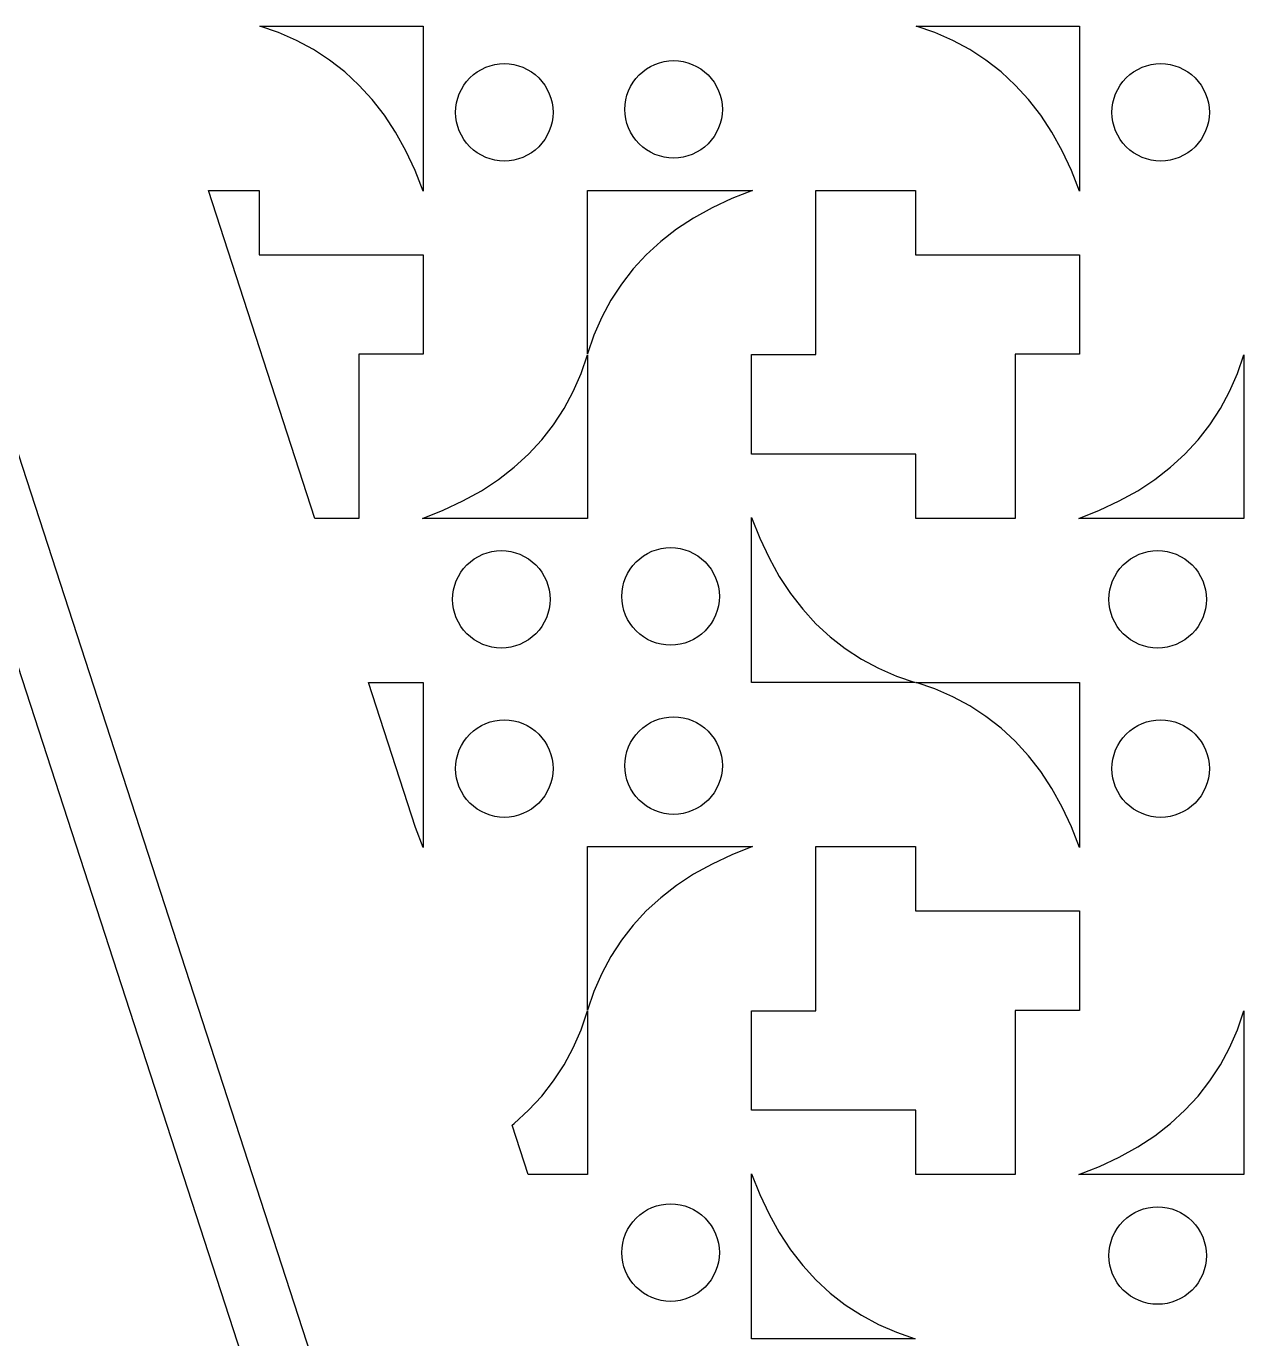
# Model space of a CAD drawing. Header units: metres. Extents: x 20 to 1108, y 20 to 485.
# Drawn here: x 367 to 422.6, y 339.7 to 399.7 of the extents above; entities that cross this region are included whole.
import ezdxf

# ---------------------------------------------------------------- set-up
doc = ezdxf.new("R2010")
doc.units = ezdxf.units.M

msp = doc.modelspace()

# ---------------------------------------------------------------- linework, layer by layer
for p, q in [((404.463, 253.826), (329.463, 484.652)), ((332.617, 484.652), (407.617, 253.826)), ((378.49, 399.359), (377.635, 399.65)), ((377.635, 399.65), (385.115, 399.65)), ((385.115, 399.65), (385.115, 392.11)), ((408.489, 399.359), (407.635, 399.65)), ((407.635, 399.65), (415.115, 399.65)), ((415.115, 399.65), (415.115, 392.11)), ((379.316, 399), (378.49, 399.359)), ((380.097, 398.583), (379.316, 399)), ((409.316, 399), (408.489, 399.359)), ((410.097, 398.583), (409.316, 399)), ((380.833, 398.104), (380.097, 398.583)), ((410.833, 398.104), (410.097, 398.583)), ((381.526, 397.565), (380.833, 398.104)), ((387.965, 397.774), (388.17, 397.847)), ((388.17, 397.847), (388.383, 397.901)), ((388.383, 397.901), (388.599, 397.932)), ((388.599, 397.932), (388.817, 397.943)), ((388.817, 397.943), (389.035, 397.932)), ((389.035, 397.932), (389.252, 397.901)), ((389.252, 397.901), (389.463, 397.847)), ((389.463, 397.847), (389.669, 397.774)), ((395.317, 397.704), (395.504, 397.817)), ((395.504, 397.817), (395.702, 397.909)), ((395.702, 397.909), (395.908, 397.984)), ((395.908, 397.984), (396.12, 398.036)), ((396.12, 398.036), (396.336, 398.069)), ((396.336, 398.069), (396.555, 398.079)), ((396.555, 398.079), (396.773, 398.069)), ((396.773, 398.069), (396.99, 398.036)), ((396.99, 398.036), (397.201, 397.984)), ((397.201, 397.984), (397.407, 397.909)), ((397.407, 397.909), (397.605, 397.817)), ((397.605, 397.817), (397.792, 397.704)), ((411.526, 397.565), (410.833, 398.104)), ((417.965, 397.774), (418.17, 397.847)), ((418.17, 397.847), (418.383, 397.901)), ((418.383, 397.901), (418.599, 397.932)), ((418.599, 397.932), (418.817, 397.943)), ((418.817, 397.943), (419.035, 397.932)), ((419.035, 397.932), (419.252, 397.901)), ((419.252, 397.901), (419.463, 397.847)), ((419.463, 397.847), (419.669, 397.774)), ((382.173, 396.964), (381.526, 397.565)), ((387.095, 397.128), (387.242, 397.291)), ((387.242, 397.291), (387.404, 397.438)), ((387.404, 397.438), (387.578, 397.568)), ((387.578, 397.568), (387.767, 397.68)), ((387.767, 397.68), (387.965, 397.774)), ((389.669, 397.774), (389.867, 397.68)), ((389.867, 397.68), (390.054, 397.568)), ((390.054, 397.568), (390.231, 397.438)), ((390.231, 397.438), (390.392, 397.29)), ((390.392, 397.29), (390.538, 397.128)), ((394.702, 397.089), (394.832, 397.266)), ((394.832, 397.266), (394.98, 397.427)), ((394.98, 397.427), (395.142, 397.573)), ((395.142, 397.573), (395.317, 397.704)), ((397.792, 397.704), (397.968, 397.573)), ((397.968, 397.573), (398.13, 397.427)), ((398.13, 397.427), (398.277, 397.266)), ((398.277, 397.266), (398.407, 397.089)), ((412.173, 396.964), (411.526, 397.565)), ((417.095, 397.128), (417.242, 397.291)), ((417.242, 397.291), (417.404, 397.438)), ((417.404, 397.438), (417.578, 397.568)), ((417.578, 397.568), (417.767, 397.68)), ((417.767, 397.68), (417.965, 397.774)), ((419.669, 397.774), (419.867, 397.68)), ((419.867, 397.68), (420.054, 397.568)), ((420.054, 397.568), (420.231, 397.438)), ((420.231, 397.438), (420.392, 397.29)), ((420.392, 397.29), (420.538, 397.128)), ((382.776, 396.305), (382.173, 396.964)), ((386.759, 396.569), (386.853, 396.766)), ((386.853, 396.766), (386.965, 396.953)), ((386.965, 396.953), (387.095, 397.128)), ((390.538, 397.128), (390.669, 396.952)), ((390.669, 396.952), (390.782, 396.766)), ((390.782, 396.766), (390.874, 396.568)), ((394.423, 396.498), (394.496, 396.704)), ((394.496, 396.704), (394.59, 396.902)), ((394.59, 396.902), (394.702, 397.089)), ((398.407, 397.089), (398.519, 396.902)), ((398.519, 396.902), (398.613, 396.704)), ((398.613, 396.704), (398.687, 396.498)), ((412.776, 396.305), (412.173, 396.964)), ((416.759, 396.569), (416.853, 396.766)), ((416.853, 396.766), (416.965, 396.953)), ((416.965, 396.953), (417.095, 397.128)), ((420.538, 397.128), (420.669, 396.952)), ((420.669, 396.952), (420.782, 396.766)), ((420.782, 396.766), (420.874, 396.568)), ((383.334, 395.584), (382.776, 396.305)), ((386.6, 395.934), (386.632, 396.151)), ((386.632, 396.151), (386.685, 396.362)), ((386.685, 396.362), (386.759, 396.569)), ((390.874, 396.568), (390.949, 396.362)), ((390.949, 396.362), (391.001, 396.15)), ((391.001, 396.15), (391.034, 395.934)), ((394.327, 395.852), (394.338, 396.07)), ((394.338, 396.07), (394.37, 396.287)), ((394.37, 396.287), (394.423, 396.498)), ((398.687, 396.498), (398.74, 396.286)), ((398.74, 396.286), (398.772, 396.07)), ((398.772, 396.07), (398.782, 395.852)), ((413.334, 395.584), (412.776, 396.305)), ((416.6, 395.934), (416.632, 396.151)), ((416.632, 396.151), (416.685, 396.362)), ((416.685, 396.362), (416.759, 396.569)), ((420.874, 396.568), (420.949, 396.362)), ((420.949, 396.362), (421.001, 396.15)), ((421.001, 396.15), (421.034, 395.934)), ((383.848, 394.802), (383.334, 395.584)), ((386.59, 395.715), (386.6, 395.934)), ((386.6, 395.497), (386.59, 395.715)), ((386.632, 395.281), (386.6, 395.497)), ((391.034, 395.497), (391.001, 395.28)), ((391.034, 395.934), (391.044, 395.715)), ((391.044, 395.715), (391.034, 395.497)), ((394.338, 395.634), (394.327, 395.852)), ((394.369, 395.418), (394.338, 395.634)), ((394.423, 395.205), (394.369, 395.418)), ((398.74, 395.417), (398.687, 395.205)), ((398.771, 395.633), (398.74, 395.417)), ((398.782, 395.852), (398.771, 395.633)), ((413.848, 394.802), (413.334, 395.584)), ((416.59, 395.715), (416.6, 395.934)), ((416.6, 395.497), (416.59, 395.715)), ((416.632, 395.281), (416.6, 395.497)), ((421.034, 395.497), (421.001, 395.28)), ((421.034, 395.934), (421.044, 395.715)), ((421.044, 395.715), (421.034, 395.497)), ((384.317, 393.96), (383.848, 394.802)), ((386.685, 395.069), (386.632, 395.281)), ((386.759, 394.863), (386.685, 395.069)), ((386.853, 394.665), (386.759, 394.863)), ((390.874, 394.863), (390.782, 394.665)), ((390.949, 395.069), (390.874, 394.863)), ((391.001, 395.28), (390.949, 395.069)), ((394.496, 395), (394.423, 395.205)), ((394.59, 394.802), (394.496, 395)), ((394.702, 394.614), (394.59, 394.802)), ((398.519, 394.802), (398.407, 394.614)), ((398.613, 395), (398.519, 394.802)), ((398.687, 395.205), (398.613, 395)), ((414.317, 393.96), (413.848, 394.802)), ((416.685, 395.069), (416.632, 395.281)), ((416.759, 394.863), (416.685, 395.069)), ((416.853, 394.665), (416.759, 394.863)), ((420.874, 394.863), (420.782, 394.665)), ((420.949, 395.069), (420.874, 394.863)), ((421.001, 395.28), (420.949, 395.069)), ((386.964, 394.478), (386.853, 394.665)), ((387.095, 394.302), (386.964, 394.478)), ((387.242, 394.141), (387.095, 394.302)), ((390.538, 394.302), (390.392, 394.141)), ((390.669, 394.478), (390.538, 394.302)), ((390.782, 394.665), (390.669, 394.478)), ((394.832, 394.439), (394.702, 394.614)), ((394.979, 394.277), (394.832, 394.439)), ((395.142, 394.13), (394.979, 394.277)), ((398.13, 394.277), (397.968, 394.13)), ((398.277, 394.439), (398.13, 394.277)), ((398.407, 394.614), (398.277, 394.439)), ((416.964, 394.478), (416.853, 394.665)), ((417.095, 394.302), (416.964, 394.478)), ((417.242, 394.141), (417.095, 394.302)), ((420.538, 394.302), (420.392, 394.141)), ((420.669, 394.478), (420.538, 394.302)), ((420.782, 394.665), (420.669, 394.478)), ((384.741, 393.058), (384.317, 393.96)), ((387.404, 393.993), (387.242, 394.141)), ((387.578, 393.863), (387.404, 393.993)), ((387.767, 393.751), (387.578, 393.863)), ((387.965, 393.657), (387.767, 393.751)), ((388.17, 393.583), (387.965, 393.657)), ((389.669, 393.657), (389.463, 393.583)), ((389.867, 393.751), (389.669, 393.657)), ((390.054, 393.863), (389.867, 393.751)), ((390.231, 393.993), (390.054, 393.863)), ((390.392, 394.141), (390.231, 393.993)), ((395.317, 394), (395.142, 394.13)), ((395.504, 393.888), (395.317, 394)), ((395.702, 393.794), (395.504, 393.888)), ((395.908, 393.72), (395.702, 393.794)), ((396.119, 393.667), (395.908, 393.72)), ((396.336, 393.635), (396.119, 393.667)), ((396.555, 393.625), (396.336, 393.635)), ((396.773, 393.635), (396.555, 393.625)), ((396.989, 393.667), (396.773, 393.635)), ((397.201, 393.72), (396.989, 393.667)), ((397.407, 393.794), (397.201, 393.72)), ((397.605, 393.888), (397.407, 393.794)), ((397.792, 394), (397.605, 393.888)), ((397.968, 394.13), (397.792, 394)), ((414.741, 393.058), (414.317, 393.96)), ((417.404, 393.993), (417.242, 394.141)), ((417.578, 393.863), (417.404, 393.993)), ((417.767, 393.751), (417.578, 393.863)), ((417.965, 393.657), (417.767, 393.751)), ((418.17, 393.583), (417.965, 393.657)), ((419.669, 393.657), (419.463, 393.583)), ((419.867, 393.751), (419.669, 393.657)), ((420.054, 393.863), (419.867, 393.751)), ((420.231, 393.993), (420.054, 393.863)), ((420.392, 394.141), (420.231, 393.993)), ((385.115, 392.11), (384.741, 393.058)), ((388.382, 393.53), (388.17, 393.583)), ((388.598, 393.499), (388.382, 393.53)), ((388.817, 393.488), (388.598, 393.499)), ((389.035, 393.498), (388.817, 393.488)), ((389.251, 393.53), (389.035, 393.498)), ((389.463, 393.583), (389.251, 393.53)), ((415.115, 392.11), (414.741, 393.058)), ((418.382, 393.53), (418.17, 393.583)), ((418.598, 393.499), (418.382, 393.53)), ((418.817, 393.488), (418.598, 393.499)), ((419.035, 393.498), (418.817, 393.488)), ((419.251, 393.53), (419.035, 393.498)), ((419.463, 393.583), (419.251, 393.53)), ((380.162, 377.155), (375.291, 392.15)), ((375.291, 392.15), (377.615, 392.15)), ((377.615, 392.15), (377.615, 389.209)), ((392.62, 392.15), (400.16, 392.15)), ((392.62, 384.67), (392.62, 392.15)), ((400.16, 392.15), (399.212, 391.776)), ((403.061, 384.65), (403.061, 392.15)), ((403.061, 392.15), (407.615, 392.15)), ((407.615, 392.15), (407.615, 389.209)), ((398.31, 391.352), (397.468, 390.883)), ((399.212, 391.776), (398.31, 391.352)), ((397.468, 390.883), (396.686, 390.369)), ((396.686, 390.369), (395.965, 389.811)), ((395.965, 389.811), (395.306, 389.208)), ((377.615, 389.209), (385.115, 389.209)), ((385.115, 389.209), (385.115, 384.655)), ((395.306, 389.208), (394.705, 388.561)), ((407.615, 389.209), (415.115, 389.209)), ((415.115, 389.209), (415.115, 384.655)), ((394.705, 388.561), (394.166, 387.868)), ((394.166, 387.868), (393.687, 387.132)), ((393.687, 387.132), (393.27, 386.351)), ((393.27, 386.351), (392.911, 385.525)), ((392.911, 385.525), (392.62, 384.67)), ((385.115, 384.655), (382.174, 384.655)), ((382.174, 384.655), (382.174, 377.155)), ((392.324, 383.78), (392.615, 384.635)), ((392.615, 384.635), (392.615, 377.155)), ((400.12, 380.096), (400.12, 384.65)), ((400.12, 384.65), (403.061, 384.65)), ((415.115, 384.655), (412.174, 384.655)), ((412.174, 384.655), (412.174, 377.155)), ((422.324, 383.78), (422.615, 384.635)), ((422.615, 384.635), (422.615, 377.155)), ((391.965, 382.954), (392.324, 383.78)), ((421.965, 382.954), (422.324, 383.78)), ((391.548, 382.172), (391.965, 382.954)), ((421.548, 382.172), (421.965, 382.954)), ((391.069, 381.437), (391.548, 382.172)), ((421.069, 381.437), (421.548, 382.172)), ((390.53, 380.744), (391.069, 381.437)), ((420.53, 380.744), (421.069, 381.437)), ((389.929, 380.097), (390.53, 380.744)), ((419.929, 380.097), (420.53, 380.744)), ((389.27, 379.493), (389.929, 380.097)), ((407.62, 380.096), (400.12, 380.096)), ((407.62, 377.155), (407.62, 380.096)), ((419.27, 379.493), (419.929, 380.097)), ((388.549, 378.936), (389.27, 379.493)), ((418.549, 378.936), (419.27, 379.493)), ((387.767, 378.421), (388.549, 378.936)), ((417.767, 378.421), (418.549, 378.936)), ((386.925, 377.953), (387.767, 378.421)), ((416.925, 377.953), (417.767, 378.421)), ((385.075, 377.155), (386.023, 377.529)), ((386.023, 377.529), (386.925, 377.953)), ((415.075, 377.155), (416.023, 377.529)), ((416.023, 377.529), (416.925, 377.953)), ((382.174, 377.155), (380.162, 377.155)), ((392.615, 377.155), (385.075, 377.155)), ((400.12, 369.655), (400.12, 377.195)), ((400.12, 377.195), (400.494, 376.247)), ((412.174, 377.155), (407.62, 377.155)), ((422.615, 377.155), (415.075, 377.155)), ((400.494, 376.247), (400.918, 375.346)), ((388.034, 375.584), (388.246, 375.639)), ((388.246, 375.639), (388.462, 375.67)), ((388.462, 375.67), (388.68, 375.681)), ((388.68, 375.681), (388.899, 375.669)), ((388.899, 375.669), (389.116, 375.638)), ((389.116, 375.638), (389.327, 375.584)), ((395.368, 375.554), (395.566, 375.648)), ((395.566, 375.648), (395.772, 375.722)), ((395.772, 375.722), (395.984, 375.775)), ((395.984, 375.775), (396.2, 375.807)), ((396.2, 375.807), (396.418, 375.817)), ((396.418, 375.817), (396.637, 375.807)), ((396.637, 375.807), (396.853, 375.775)), ((396.853, 375.775), (397.065, 375.722)), ((397.065, 375.722), (397.27, 375.648)), ((397.27, 375.648), (397.468, 375.554)), ((418.034, 375.584), (418.246, 375.639)), ((418.246, 375.639), (418.462, 375.67)), ((418.462, 375.67), (418.68, 375.681)), ((418.68, 375.681), (418.899, 375.669)), ((418.899, 375.669), (419.116, 375.638)), ((419.116, 375.638), (419.327, 375.584)), ((386.958, 374.866), (387.106, 375.028)), ((387.106, 375.028), (387.267, 375.175)), ((387.267, 375.175), (387.443, 375.305)), ((387.443, 375.305), (387.63, 375.417)), ((387.63, 375.417), (387.828, 375.511)), ((387.828, 375.511), (388.034, 375.584)), ((389.327, 375.584), (389.533, 375.511)), ((389.533, 375.511), (389.731, 375.417)), ((389.731, 375.417), (389.918, 375.305)), ((389.918, 375.305), (390.093, 375.175)), ((390.093, 375.175), (390.256, 375.028)), ((390.256, 375.028), (390.403, 374.866)), ((394.566, 374.827), (394.697, 375.002)), ((394.697, 375.002), (394.843, 375.164)), ((394.843, 375.164), (395.004, 375.312)), ((395.004, 375.312), (395.181, 375.442)), ((395.181, 375.442), (395.368, 375.554)), ((397.468, 375.554), (397.657, 375.442)), ((397.657, 375.442), (397.831, 375.312)), ((397.831, 375.312), (397.993, 375.164)), ((397.993, 375.164), (398.14, 375.002)), ((398.14, 375.002), (398.271, 374.827)), ((400.918, 375.346), (401.387, 374.502)), ((416.958, 374.866), (417.106, 375.028)), ((417.106, 375.028), (417.267, 375.175)), ((417.267, 375.175), (417.443, 375.305)), ((417.443, 375.305), (417.63, 375.417)), ((417.63, 375.417), (417.828, 375.511)), ((417.828, 375.511), (418.034, 375.584)), ((419.327, 375.584), (419.533, 375.511)), ((419.533, 375.511), (419.731, 375.417)), ((419.731, 375.417), (419.918, 375.305)), ((419.918, 375.305), (420.093, 375.175)), ((420.093, 375.175), (420.256, 375.028)), ((420.256, 375.028), (420.403, 374.866)), ((386.622, 374.306), (386.716, 374.503)), ((386.716, 374.503), (386.828, 374.692)), ((386.828, 374.692), (386.958, 374.866)), ((390.403, 374.866), (390.533, 374.691)), ((390.533, 374.691), (390.645, 374.503)), ((390.645, 374.503), (390.739, 374.306)), ((394.286, 374.236), (394.361, 374.443)), ((394.361, 374.443), (394.453, 374.64)), ((394.453, 374.64), (394.566, 374.827)), ((398.271, 374.827), (398.382, 374.64)), ((398.382, 374.64), (398.476, 374.442)), ((398.476, 374.442), (398.55, 374.236)), ((401.387, 374.502), (401.901, 373.722)), ((416.622, 374.306), (416.716, 374.503)), ((416.716, 374.503), (416.828, 374.692)), ((416.828, 374.692), (416.958, 374.866)), ((420.403, 374.866), (420.533, 374.691)), ((420.533, 374.691), (420.645, 374.503)), ((420.645, 374.503), (420.739, 374.306)), ((386.464, 373.671), (386.495, 373.889)), ((386.495, 373.889), (386.548, 374.1)), ((386.548, 374.1), (386.622, 374.306)), ((390.739, 374.306), (390.812, 374.1)), ((390.812, 374.1), (390.866, 373.888)), ((390.866, 373.888), (390.897, 373.671)), ((394.191, 373.589), (394.201, 373.809)), ((394.201, 373.809), (394.234, 374.025)), ((394.234, 374.025), (394.286, 374.236)), ((398.55, 374.236), (398.603, 374.024)), ((398.603, 374.024), (398.635, 373.808)), ((398.635, 373.808), (398.645, 373.589)), ((416.464, 373.671), (416.495, 373.889)), ((416.495, 373.889), (416.548, 374.1)), ((416.548, 374.1), (416.622, 374.306)), ((420.739, 374.306), (420.812, 374.1)), ((420.812, 374.1), (420.866, 373.888)), ((420.866, 373.888), (420.897, 373.671)), ((386.453, 373.453), (386.464, 373.671)), ((386.463, 373.235), (386.453, 373.453)), ((386.495, 373.019), (386.463, 373.235)), ((390.897, 373.235), (390.866, 373.018)), ((390.897, 373.671), (390.908, 373.453)), ((390.908, 373.453), (390.897, 373.235)), ((394.201, 373.371), (394.191, 373.589)), ((394.234, 373.155), (394.201, 373.371)), ((398.635, 373.37), (398.603, 373.154)), ((398.645, 373.589), (398.635, 373.37)), ((401.901, 373.722), (402.459, 373)), ((416.453, 373.453), (416.464, 373.671)), ((416.463, 373.235), (416.453, 373.453)), ((416.495, 373.019), (416.463, 373.235)), ((420.897, 373.235), (420.866, 373.018)), ((420.897, 373.671), (420.908, 373.453)), ((420.908, 373.453), (420.897, 373.235)), ((386.548, 372.807), (386.495, 373.019)), ((386.622, 372.601), (386.548, 372.807)), ((386.716, 372.403), (386.622, 372.601)), ((390.739, 372.601), (390.645, 372.403)), ((390.812, 372.807), (390.739, 372.601)), ((390.866, 373.018), (390.812, 372.807)), ((394.286, 372.943), (394.234, 373.155)), ((394.361, 372.737), (394.286, 372.943)), ((394.453, 372.539), (394.361, 372.737)), ((398.476, 372.737), (398.382, 372.539)), ((398.55, 372.943), (398.476, 372.737)), ((398.603, 373.154), (398.55, 372.943)), ((402.459, 373), (403.062, 372.341)), ((416.548, 372.807), (416.495, 373.019)), ((416.622, 372.601), (416.548, 372.807)), ((416.716, 372.403), (416.622, 372.601)), ((420.739, 372.601), (420.645, 372.403)), ((420.812, 372.807), (420.739, 372.601)), ((420.866, 373.018), (420.812, 372.807)), ((386.828, 372.216), (386.716, 372.403)), ((386.958, 372.039), (386.828, 372.216)), ((387.105, 371.878), (386.958, 372.039)), ((390.403, 372.039), (390.256, 371.878)), ((390.533, 372.216), (390.403, 372.039)), ((390.645, 372.403), (390.533, 372.216)), ((394.566, 372.353), (394.453, 372.539)), ((394.697, 372.177), (394.566, 372.353)), ((394.843, 372.015), (394.697, 372.177)), ((395.004, 371.867), (394.843, 372.015)), ((397.993, 372.015), (397.831, 371.867)), ((398.14, 372.177), (397.993, 372.015)), ((398.271, 372.353), (398.14, 372.177)), ((398.382, 372.539), (398.271, 372.353)), ((403.062, 372.341), (403.709, 371.74)), ((416.828, 372.216), (416.716, 372.403)), ((416.958, 372.039), (416.828, 372.216)), ((417.105, 371.878), (416.958, 372.039)), ((420.403, 372.039), (420.256, 371.878)), ((420.533, 372.216), (420.403, 372.039)), ((420.645, 372.403), (420.533, 372.216)), ((387.267, 371.732), (387.105, 371.878)), ((387.443, 371.602), (387.267, 371.732)), ((387.63, 371.488), (387.443, 371.602)), ((387.828, 371.396), (387.63, 371.488)), ((388.034, 371.321), (387.828, 371.396)), ((389.533, 371.396), (389.327, 371.321)), ((389.731, 371.488), (389.533, 371.396)), ((389.918, 371.602), (389.731, 371.488)), ((390.093, 371.732), (389.918, 371.602)), ((390.256, 371.878), (390.093, 371.732)), ((395.181, 371.737), (395.004, 371.867)), ((395.368, 371.625), (395.181, 371.737)), ((395.566, 371.531), (395.368, 371.625)), ((395.772, 371.457), (395.566, 371.531)), ((395.983, 371.404), (395.772, 371.457)), ((396.2, 371.373), (395.983, 371.404)), ((396.852, 371.404), (396.636, 371.372)), ((397.065, 371.457), (396.852, 371.404)), ((397.27, 371.531), (397.065, 371.457)), ((397.468, 371.625), (397.27, 371.531)), ((397.657, 371.737), (397.468, 371.625)), ((397.831, 371.867), (397.657, 371.737)), ((403.709, 371.74), (404.402, 371.201)), ((417.267, 371.732), (417.105, 371.878)), ((417.443, 371.602), (417.267, 371.732)), ((417.63, 371.488), (417.443, 371.602)), ((417.828, 371.396), (417.63, 371.488)), ((418.034, 371.321), (417.828, 371.396)), ((419.533, 371.396), (419.327, 371.321)), ((419.731, 371.488), (419.533, 371.396)), ((419.918, 371.602), (419.731, 371.488)), ((420.093, 371.732), (419.918, 371.602)), ((420.256, 371.878), (420.093, 371.732)), ((388.245, 371.269), (388.034, 371.321)), ((388.462, 371.236), (388.245, 371.269)), ((388.68, 371.226), (388.462, 371.236)), ((388.899, 371.236), (388.68, 371.226)), ((389.115, 371.269), (388.899, 371.236)), ((389.327, 371.321), (389.115, 371.269)), ((396.418, 371.362), (396.2, 371.373)), ((396.636, 371.372), (396.418, 371.362)), ((404.402, 371.201), (405.138, 370.723)), ((418.245, 371.269), (418.034, 371.321)), ((418.462, 371.236), (418.245, 371.269)), ((418.68, 371.226), (418.462, 371.236)), ((418.899, 371.236), (418.68, 371.226)), ((419.115, 371.269), (418.899, 371.236)), ((419.327, 371.321), (419.115, 371.269)), ((405.138, 370.723), (405.919, 370.305)), ((405.919, 370.305), (406.746, 369.946)), ((384.757, 363.016), (382.602, 369.65)), ((382.602, 369.65), (385.115, 369.65)), ((385.115, 369.65), (385.115, 362.11)), ((407.6, 369.655), (400.12, 369.655)), ((406.746, 369.946), (407.6, 369.655)), ((408.489, 369.359), (407.635, 369.65)), ((407.635, 369.65), (415.115, 369.65)), ((415.115, 369.65), (415.115, 362.11)), ((409.316, 369), (408.489, 369.359)), ((410.097, 368.582), (409.316, 369)), ((410.833, 368.104), (410.097, 368.582)), ((387.965, 367.774), (388.17, 367.848)), ((388.17, 367.848), (388.383, 367.901)), ((388.383, 367.901), (388.599, 367.933)), ((388.599, 367.933), (388.817, 367.943)), ((388.817, 367.943), (389.035, 367.932)), ((389.035, 367.932), (389.252, 367.901)), ((389.252, 367.901), (389.463, 367.848)), ((389.463, 367.848), (389.669, 367.774)), ((395.317, 367.703), (395.504, 367.817)), ((395.504, 367.817), (395.702, 367.909)), ((395.702, 367.909), (395.908, 367.984)), ((395.908, 367.984), (396.12, 368.036)), ((396.12, 368.036), (396.336, 368.069)), ((396.336, 368.069), (396.555, 368.079)), ((396.555, 368.079), (396.773, 368.069)), ((396.773, 368.069), (396.99, 368.036)), ((396.99, 368.036), (397.201, 367.984)), ((397.201, 367.984), (397.407, 367.909)), ((397.407, 367.909), (397.605, 367.817)), ((397.605, 367.817), (397.792, 367.703)), ((411.526, 367.565), (410.833, 368.104)), ((417.965, 367.774), (418.17, 367.848)), ((418.17, 367.848), (418.383, 367.901)), ((418.383, 367.901), (418.599, 367.933)), ((418.599, 367.933), (418.817, 367.943)), ((418.817, 367.943), (419.035, 367.932)), ((419.035, 367.932), (419.252, 367.901)), ((419.252, 367.901), (419.463, 367.848)), ((419.463, 367.848), (419.669, 367.774)), ((387.095, 367.128), (387.242, 367.29)), ((387.242, 367.29), (387.404, 367.438)), ((387.404, 367.438), (387.578, 367.568)), ((387.578, 367.568), (387.767, 367.68)), ((387.767, 367.68), (387.965, 367.774)), ((389.669, 367.774), (389.867, 367.68)), ((389.867, 367.68), (390.054, 367.568)), ((390.054, 367.568), (390.231, 367.438)), ((390.231, 367.438), (390.392, 367.29)), ((390.392, 367.29), (390.538, 367.128)), ((394.702, 367.089), (394.832, 367.266)), ((394.832, 367.266), (394.98, 367.428)), ((394.98, 367.428), (395.142, 367.573)), ((395.142, 367.573), (395.317, 367.703)), ((397.792, 367.703), (397.968, 367.573)), ((397.968, 367.573), (398.13, 367.427)), ((398.13, 367.427), (398.277, 367.266)), ((398.277, 367.266), (398.407, 367.089)), ((412.173, 366.964), (411.526, 367.565)), ((417.095, 367.128), (417.242, 367.29)), ((417.242, 367.29), (417.404, 367.438)), ((417.404, 367.438), (417.578, 367.568)), ((417.578, 367.568), (417.767, 367.68)), ((417.767, 367.68), (417.965, 367.774)), ((419.669, 367.774), (419.867, 367.68)), ((419.867, 367.68), (420.054, 367.568)), ((420.054, 367.568), (420.231, 367.438)), ((420.231, 367.438), (420.392, 367.29)), ((420.392, 367.29), (420.538, 367.128)), ((386.759, 366.569), (386.853, 366.766)), ((386.853, 366.766), (386.965, 366.953)), ((386.965, 366.953), (387.095, 367.128)), ((390.538, 367.128), (390.669, 366.952)), ((390.669, 366.952), (390.782, 366.766)), ((390.782, 366.766), (390.874, 366.568)), ((394.423, 366.498), (394.496, 366.704)), ((394.496, 366.704), (394.59, 366.902)), ((394.59, 366.902), (394.702, 367.089)), ((398.407, 367.089), (398.519, 366.902)), ((398.519, 366.902), (398.613, 366.704)), ((398.613, 366.704), (398.687, 366.498)), ((412.776, 366.305), (412.173, 366.964)), ((416.759, 366.569), (416.853, 366.766)), ((416.853, 366.766), (416.965, 366.953)), ((416.965, 366.953), (417.095, 367.128)), ((420.538, 367.128), (420.669, 366.952)), ((420.669, 366.952), (420.782, 366.766)), ((420.782, 366.766), (420.874, 366.568)), ((386.6, 365.935), (386.632, 366.151)), ((386.632, 366.151), (386.685, 366.362)), ((386.685, 366.362), (386.759, 366.569)), ((390.874, 366.568), (390.949, 366.362)), ((390.949, 366.362), (391.001, 366.15)), ((391.001, 366.15), (391.034, 365.934)), ((394.327, 365.852), (394.338, 366.07)), ((394.338, 366.07), (394.37, 366.287)), ((394.37, 366.287), (394.423, 366.498)), ((398.687, 366.498), (398.74, 366.286)), ((398.74, 366.286), (398.772, 366.07)), ((398.772, 366.07), (398.782, 365.852)), ((413.334, 365.583), (412.776, 366.305)), ((416.6, 365.935), (416.632, 366.151)), ((416.632, 366.151), (416.685, 366.362)), ((416.685, 366.362), (416.759, 366.569)), ((420.874, 366.568), (420.949, 366.362)), ((420.949, 366.362), (421.001, 366.15)), ((421.001, 366.15), (421.034, 365.934)), ((386.59, 365.716), (386.6, 365.935)), ((386.6, 365.497), (386.59, 365.716)), ((386.632, 365.281), (386.6, 365.497)), ((391.034, 365.496), (391.001, 365.28)), ((391.034, 365.934), (391.044, 365.716)), ((391.044, 365.716), (391.034, 365.496)), ((394.338, 365.634), (394.327, 365.852)), ((394.369, 365.417), (394.338, 365.634)), ((394.423, 365.205), (394.369, 365.417)), ((398.74, 365.416), (398.687, 365.205)), ((398.771, 365.634), (398.74, 365.416)), ((398.782, 365.852), (398.771, 365.634)), ((413.848, 364.803), (413.334, 365.583)), ((416.59, 365.716), (416.6, 365.935)), ((416.6, 365.497), (416.59, 365.716)), ((416.632, 365.281), (416.6, 365.497)), ((421.034, 365.496), (421.001, 365.28)), ((421.034, 365.934), (421.044, 365.716)), ((421.044, 365.716), (421.034, 365.496)), ((386.685, 365.069), (386.632, 365.281)), ((386.759, 364.863), (386.685, 365.069)), ((386.853, 364.665), (386.759, 364.863)), ((390.874, 364.863), (390.782, 364.665)), ((390.949, 365.069), (390.874, 364.863)), ((391.001, 365.28), (390.949, 365.069)), ((394.496, 364.999), (394.423, 365.205)), ((394.59, 364.802), (394.496, 364.999)), ((394.702, 364.614), (394.59, 364.802)), ((398.519, 364.802), (398.407, 364.614)), ((398.613, 364.999), (398.519, 364.802)), ((398.687, 365.205), (398.613, 364.999)), ((414.317, 363.959), (413.848, 364.803)), ((416.685, 365.069), (416.632, 365.281)), ((416.759, 364.863), (416.685, 365.069)), ((416.853, 364.665), (416.759, 364.863)), ((420.874, 364.863), (420.782, 364.665)), ((420.949, 365.069), (420.874, 364.863)), ((421.001, 365.28), (420.949, 365.069)), ((386.964, 364.478), (386.853, 364.665)), ((387.095, 364.303), (386.964, 364.478)), ((387.242, 364.141), (387.095, 364.303)), ((390.538, 364.303), (390.392, 364.141)), ((390.669, 364.478), (390.538, 364.303)), ((390.782, 364.665), (390.669, 364.478)), ((394.832, 364.439), (394.702, 364.614)), ((394.979, 364.277), (394.832, 364.439)), ((395.142, 364.13), (394.979, 364.277)), ((398.13, 364.277), (397.968, 364.13)), ((398.277, 364.439), (398.13, 364.277)), ((398.407, 364.614), (398.277, 364.439)), ((416.964, 364.478), (416.853, 364.665)), ((417.095, 364.303), (416.964, 364.478)), ((417.242, 364.141), (417.095, 364.303)), ((420.538, 364.303), (420.392, 364.141)), ((420.669, 364.478), (420.538, 364.303)), ((420.782, 364.665), (420.669, 364.478)), ((387.404, 363.993), (387.242, 364.141)), ((387.578, 363.863), (387.404, 363.993)), ((387.767, 363.751), (387.578, 363.863)), ((387.965, 363.657), (387.767, 363.751)), ((388.17, 363.583), (387.965, 363.657)), ((389.669, 363.657), (389.463, 363.583)), ((389.867, 363.751), (389.669, 363.657)), ((390.054, 363.863), (389.867, 363.751)), ((390.231, 363.993), (390.054, 363.863)), ((390.392, 364.141), (390.231, 363.993)), ((395.317, 364), (395.142, 364.13)), ((395.504, 363.888), (395.317, 364)), ((395.702, 363.794), (395.504, 363.888)), ((395.908, 363.721), (395.702, 363.794)), ((396.119, 363.667), (395.908, 363.721)), ((396.336, 363.636), (396.119, 363.667)), ((396.555, 363.624), (396.336, 363.636)), ((396.773, 363.635), (396.555, 363.624)), ((396.989, 363.666), (396.773, 363.635)), ((397.201, 363.721), (396.989, 363.666)), ((397.407, 363.794), (397.201, 363.721)), ((397.605, 363.888), (397.407, 363.794)), ((397.792, 364), (397.605, 363.888)), ((397.968, 364.13), (397.792, 364)), ((414.741, 363.058), (414.317, 363.959)), ((417.404, 363.993), (417.242, 364.141)), ((417.578, 363.863), (417.404, 363.993)), ((417.767, 363.751), (417.578, 363.863)), ((417.965, 363.657), (417.767, 363.751)), ((418.17, 363.583), (417.965, 363.657)), ((419.669, 363.657), (419.463, 363.583)), ((419.867, 363.751), (419.669, 363.657)), ((420.054, 363.863), (419.867, 363.751)), ((420.231, 363.993), (420.054, 363.863)), ((420.392, 364.141), (420.231, 363.993)), ((385.115, 362.11), (384.757, 363.016)), ((388.382, 363.53), (388.17, 363.583)), ((388.598, 363.498), (388.382, 363.53)), ((388.817, 363.488), (388.598, 363.498)), ((389.035, 363.498), (388.817, 363.488)), ((389.251, 363.53), (389.035, 363.498)), ((389.463, 363.583), (389.251, 363.53)), ((415.115, 362.11), (414.741, 363.058)), ((418.382, 363.53), (418.17, 363.583)), ((418.598, 363.498), (418.382, 363.53)), ((418.817, 363.488), (418.598, 363.498)), ((419.035, 363.498), (418.817, 363.488)), ((419.251, 363.53), (419.035, 363.498)), ((419.463, 363.583), (419.251, 363.53)), ((392.62, 362.15), (400.16, 362.15)), ((392.62, 354.67), (392.62, 362.15)), ((400.16, 362.15), (399.212, 361.776)), ((403.061, 354.65), (403.061, 362.15)), ((403.061, 362.15), (407.615, 362.15)), ((407.615, 362.15), (407.615, 359.209)), ((398.31, 361.352), (397.468, 360.884)), ((399.212, 361.776), (398.31, 361.352)), ((397.468, 360.884), (396.686, 360.369)), ((396.686, 360.369), (395.965, 359.812)), ((395.965, 359.812), (395.306, 359.208)), ((395.306, 359.208), (394.705, 358.561)), ((407.615, 359.209), (415.115, 359.209)), ((415.115, 359.209), (415.115, 354.655)), ((394.705, 358.561), (394.166, 357.868)), ((394.166, 357.868), (393.687, 357.133)), ((393.687, 357.133), (393.27, 356.351)), ((393.27, 356.351), (392.911, 355.525)), ((392.911, 355.525), (392.62, 354.67)), ((392.324, 353.78), (392.615, 354.635)), ((392.615, 354.635), (392.615, 347.155)), ((400.12, 350.096), (400.12, 354.65)), ((400.12, 354.65), (403.061, 354.65)), ((415.115, 354.655), (412.174, 354.655)), ((412.174, 354.655), (412.174, 347.155)), ((422.324, 353.78), (422.615, 354.635)), ((422.615, 354.635), (422.615, 347.155)), ((391.965, 352.954), (392.324, 353.78)), ((421.965, 352.954), (422.324, 353.78)), ((391.548, 352.172), (391.965, 352.954)), ((421.548, 352.172), (421.965, 352.954)), ((391.069, 351.437), (391.548, 352.172)), ((421.069, 351.437), (421.548, 352.172)), ((390.53, 350.744), (391.069, 351.437)), ((420.53, 350.744), (421.069, 351.437)), ((389.929, 350.097), (390.53, 350.744)), ((419.929, 350.097), (420.53, 350.744)), ((389.27, 349.493), (389.929, 350.097)), ((407.62, 350.096), (400.12, 350.096)), ((407.62, 347.155), (407.62, 350.096)), ((419.27, 349.493), (419.929, 350.097)), ((389.174, 349.42), (389.27, 349.493)), ((389.91, 347.155), (389.174, 349.42)), ((418.549, 348.936), (419.27, 349.493)), ((417.767, 348.421), (418.549, 348.936)), ((416.925, 347.953), (417.767, 348.421)), ((415.075, 347.155), (416.023, 347.529)), ((416.023, 347.529), (416.925, 347.953)), ((392.615, 347.155), (389.91, 347.155)), ((400.12, 339.655), (400.12, 347.195)), ((400.12, 347.195), (400.494, 346.247)), ((412.174, 347.155), (407.62, 347.155)), ((422.615, 347.155), (415.075, 347.155)), ((400.494, 346.247), (400.918, 345.346)), ((395.368, 345.554), (395.566, 345.648)), ((395.566, 345.648), (395.772, 345.722)), ((395.772, 345.722), (395.984, 345.775)), ((395.984, 345.775), (396.2, 345.807)), ((396.2, 345.807), (396.418, 345.817)), ((396.418, 345.817), (396.637, 345.807)), ((396.637, 345.807), (396.853, 345.775)), ((396.853, 345.775), (397.065, 345.722)), ((397.065, 345.722), (397.27, 345.648)), ((397.27, 345.648), (397.468, 345.554)), ((418.034, 345.584), (418.246, 345.639)), ((418.246, 345.639), (418.462, 345.67)), ((418.462, 345.67), (418.68, 345.681)), ((418.68, 345.681), (418.899, 345.669)), ((418.899, 345.669), (419.116, 345.638)), ((419.116, 345.638), (419.327, 345.584)), ((394.566, 344.827), (394.697, 345.002)), ((394.697, 345.002), (394.843, 345.164)), ((394.843, 345.164), (395.004, 345.312)), ((395.004, 345.312), (395.181, 345.442)), ((395.181, 345.442), (395.368, 345.554)), ((397.468, 345.554), (397.657, 345.442)), ((397.657, 345.442), (397.831, 345.312)), ((397.831, 345.312), (397.993, 345.164)), ((397.993, 345.164), (398.14, 345.002)), ((398.14, 345.002), (398.271, 344.827)), ((400.918, 345.346), (401.387, 344.502)), ((416.958, 344.866), (417.106, 345.028)), ((417.106, 345.028), (417.267, 345.175)), ((417.267, 345.175), (417.443, 345.305)), ((417.443, 345.305), (417.63, 345.417)), ((417.63, 345.417), (417.828, 345.511)), ((417.828, 345.511), (418.034, 345.584)), ((419.327, 345.584), (419.533, 345.511)), ((419.533, 345.511), (419.731, 345.417)), ((419.731, 345.417), (419.918, 345.305)), ((419.918, 345.305), (420.093, 345.175)), ((420.093, 345.175), (420.256, 345.028)), ((420.256, 345.028), (420.403, 344.866)), ((394.286, 344.236), (394.361, 344.443)), ((394.361, 344.443), (394.453, 344.64)), ((394.453, 344.64), (394.566, 344.827)), ((398.271, 344.827), (398.382, 344.64)), ((398.382, 344.64), (398.476, 344.442)), ((398.476, 344.442), (398.55, 344.236)), ((401.387, 344.502), (401.901, 343.722)), ((416.622, 344.306), (416.716, 344.503)), ((416.716, 344.503), (416.828, 344.692)), ((416.828, 344.692), (416.958, 344.866)), ((420.403, 344.866), (420.533, 344.691)), ((420.533, 344.691), (420.645, 344.503)), ((420.645, 344.503), (420.739, 344.306)), ((394.191, 343.589), (394.201, 343.809)), ((394.201, 343.809), (394.234, 344.025)), ((394.234, 344.025), (394.286, 344.236)), ((398.55, 344.236), (398.603, 344.024)), ((398.603, 344.024), (398.635, 343.808)), ((398.635, 343.808), (398.645, 343.589)), ((416.464, 343.671), (416.495, 343.889)), ((416.495, 343.889), (416.548, 344.1)), ((416.548, 344.1), (416.622, 344.306)), ((420.739, 344.306), (420.812, 344.1)), ((420.812, 344.1), (420.866, 343.888)), ((420.866, 343.888), (420.897, 343.671)), ((394.201, 343.371), (394.191, 343.589)), ((394.234, 343.155), (394.201, 343.371)), ((398.635, 343.37), (398.603, 343.154)), ((398.645, 343.589), (398.635, 343.37)), ((401.901, 343.722), (402.459, 343)), ((416.453, 343.453), (416.464, 343.671)), ((416.463, 343.235), (416.453, 343.453)), ((416.495, 343.019), (416.463, 343.235)), ((420.897, 343.235), (420.866, 343.018)), ((420.897, 343.671), (420.908, 343.453)), ((420.908, 343.453), (420.897, 343.235)), ((394.286, 342.943), (394.234, 343.155)), ((394.361, 342.737), (394.286, 342.943)), ((394.453, 342.539), (394.361, 342.737)), ((398.476, 342.737), (398.382, 342.539)), ((398.55, 342.943), (398.476, 342.737)), ((398.603, 343.154), (398.55, 342.943)), ((402.459, 343), (403.062, 342.341)), ((416.548, 342.807), (416.495, 343.019)), ((416.622, 342.601), (416.548, 342.807)), ((416.716, 342.403), (416.622, 342.601)), ((420.739, 342.601), (420.645, 342.403)), ((420.812, 342.807), (420.739, 342.601)), ((420.866, 343.018), (420.812, 342.807)), ((394.566, 342.353), (394.453, 342.539)), ((394.697, 342.177), (394.566, 342.353)), ((394.843, 342.015), (394.697, 342.177)), ((395.004, 341.867), (394.843, 342.015)), ((397.993, 342.015), (397.831, 341.867)), ((398.14, 342.177), (397.993, 342.015)), ((398.271, 342.353), (398.14, 342.177)), ((398.382, 342.539), (398.271, 342.353)), ((403.062, 342.341), (403.709, 341.74)), ((416.828, 342.216), (416.716, 342.403)), ((416.958, 342.039), (416.828, 342.216)), ((417.105, 341.878), (416.958, 342.039)), ((420.403, 342.039), (420.256, 341.878)), ((420.533, 342.216), (420.403, 342.039)), ((420.645, 342.403), (420.533, 342.216)), ((395.181, 341.737), (395.004, 341.867)), ((395.368, 341.625), (395.181, 341.737)), ((395.566, 341.531), (395.368, 341.625)), ((395.772, 341.457), (395.566, 341.531)), ((395.983, 341.404), (395.772, 341.457)), ((396.2, 341.373), (395.983, 341.404)), ((396.852, 341.404), (396.636, 341.372)), ((397.065, 341.457), (396.852, 341.404)), ((397.27, 341.531), (397.065, 341.457)), ((397.468, 341.625), (397.27, 341.531)), ((397.657, 341.737), (397.468, 341.625)), ((397.831, 341.867), (397.657, 341.737)), ((403.709, 341.74), (404.402, 341.201)), ((417.267, 341.732), (417.105, 341.878)), ((417.443, 341.602), (417.267, 341.732)), ((417.63, 341.488), (417.443, 341.602)), ((417.828, 341.396), (417.63, 341.488)), ((418.034, 341.321), (417.828, 341.396)), ((419.533, 341.396), (419.327, 341.321)), ((419.731, 341.488), (419.533, 341.396)), ((419.918, 341.602), (419.731, 341.488)), ((420.093, 341.732), (419.918, 341.602)), ((420.256, 341.878), (420.093, 341.732)), ((396.418, 341.362), (396.2, 341.373)), ((396.636, 341.372), (396.418, 341.362)), ((404.402, 341.201), (405.138, 340.723)), ((418.245, 341.269), (418.034, 341.321)), ((418.462, 341.236), (418.245, 341.269)), ((418.68, 341.226), (418.462, 341.236)), ((418.899, 341.236), (418.68, 341.226)), ((419.115, 341.269), (418.899, 341.236)), ((419.327, 341.321), (419.115, 341.269)), ((405.138, 340.723), (405.919, 340.305)), ((405.919, 340.305), (406.746, 339.946)), ((407.6, 339.655), (400.12, 339.655)), ((406.746, 339.946), (407.6, 339.655))]:
    msp.add_line(p, q)

doc.saveas('drawing.dxf')
